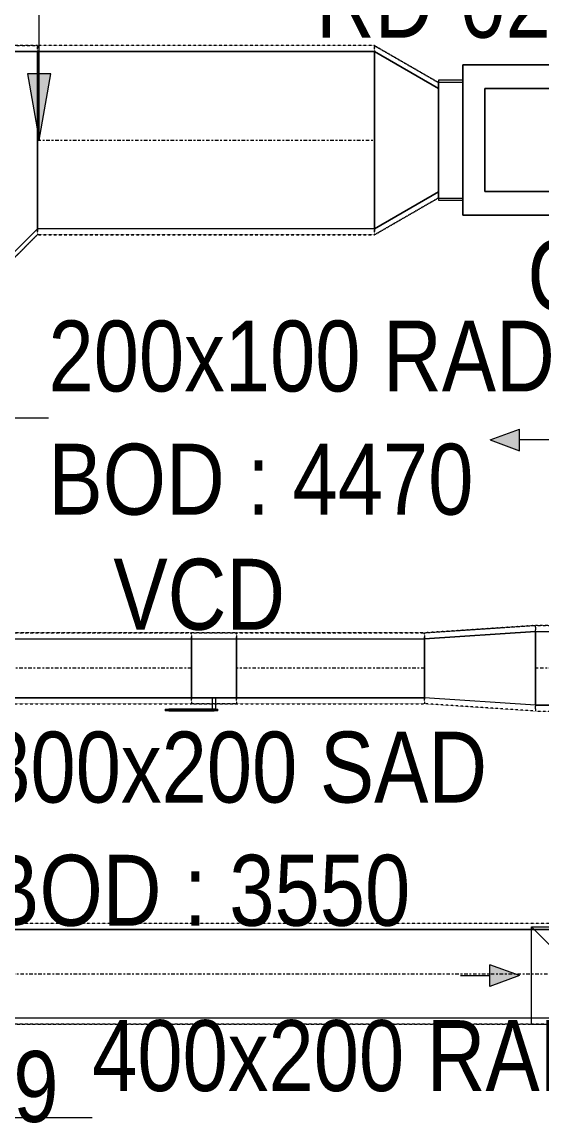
# Model space of a CAD drawing. Header units: inches. Extents: x -83664 to 20107, y -47222 to 19398.
# Drawn here: x -14582 to -12824, y -36336 to -32612 of the extents above; entities that cross this region are included whole.
import ezdxf

# ---------------------------------------------------------------- set-up
doc = ezdxf.new("R2010")
doc.units = ezdxf.units.IN
doc.header["$MEASUREMENT"] = 0
doc.linetypes.add('Center', pattern=[29.999999, 12, -6, 6, -6])
doc.linetypes.add('Hidden 0_50', pattern=[1.0584, 0.5292, -0.5292])
for name, color, linetype, lineweight in [('A-DETL-GENF', 7, 'Continuous', 9), ('G-ANNO-TEXT', 7, 'Continuous', 9), ('M-EQPM', 7, 'Continuous', 18), ('M-HVAC-CDFF', 7, 'Continuous', 9), ('M-HVAC-DUCT-CNTR', 7, 'Center', 9), ('M-HVAC-DUCT-IDEN', 7, 'Continuous', 18)]:
    doc.layers.add(name, color=color, linetype=linetype, lineweight=lineweight)
doc.layers.add('M-HVAC-DUCT', color=7, linetype='Continuous', lineweight=9, true_color=0xffe97f)
doc.styles.add('Arial Narrow_21', font='ARIALN.TTF', dxfattribs={"height": 240})

# ---------------------------------------------------------------- blocks, each defined once
blk = doc.blocks.new('GCE-AT-Return Air Rectangular Diffuser - 230x230-V39-FIRST FLOOR AC CONDITIONING LAYOUT - PART A')
at = {"layer": 'A-DETL-GENF', "true_color": 0x808080}
for points in [[(0, 205), (36.4, 305), (-36.4, 305)], [(-305, -36.4), (-205, 0), (-305, 36.4)], [(305, -36.4), (305, 36.4), (205, 0)], [(36.4, -305), (0, -205), (-36.4, -305)]]:
    blk.add_hatch(color=8, dxfattribs=at).paths.add_polyline_path(points)
at = {"layer": 'A-DETL-GENF', "color": 8, "true_color": 0x808080}
for p, q in [((0, 405), (0, 305)), ((0, 205), (-36.4, 305)), ((-36.4, 305), (36.4, 305)), ((0, 205), (36.4, 305)), ((-205, 0), (-305, 36.4)), ((-305, -36.4), (-305, 36.4)), ((205, 0), (305, 36.4)), ((305, 36.4), (305, -36.4)), ((405, 0), (305, 0)), ((-405, 0), (-305, 0)), ((-205, 0), (-305, -36.4)), ((205, 0), (305, -36.4)), ((0, -205), (-36.4, -305)), ((0, -205), (36.4, -305)), ((-36.4, -305), (36.4, -305)), ((0, -405), (0, -305))]:
    blk.add_line(p, q, dxfattribs=at)
at = {"layer": 'A-DETL-GENF'}
for p, q in [((-165, 165), (165, 165)), ((-165, -165), (-165, 165)), ((-165, 165), (165, -165)), ((165, 165), (165, -165)), ((165, -165), (-165, -165))]:
    blk.add_line(p, q, dxfattribs=at)
blk = doc.blocks.new('GCE-AT-Supply Air Rectangular Diffuser - 225x225-V55-FIRST FLOOR AC CONDITIONING LAYOUT - PART A')
at = {"layer": 'A-DETL-GENF', "true_color": 0xff7f00}
for points in [[(36.4, 312.5), (0, 412.5), (-36.4, 312.5)], [(-312.5, 36.4), (-412.5, 0), (-312.5, -36.4)], [(412.5, 0), (312.5, 36.4), (312.5, -36.4), (338.5, -26.9)], [(36.4, -312.5), (-36.4, -312.5), (0, -412.5)]]:
    blk.add_hatch(color=30, dxfattribs=at).paths.add_polyline_path(points)
at = {"layer": 'A-DETL-GENF', "color": 30, "true_color": 0xff7f00}
for p, q in [((0, 412.5), (-36.4, 312.5)), ((0, 412.5), (36.4, 312.5)), ((-36.4, 312.5), (36.4, 312.5)), ((0, 212.5), (0, 312.5)), ((-162.5, -162.5), (162.5, 162.5)), ((-162.5, 162.5), (162.5, -162.5)), ((-162.5, -162.5), (-162.5, 162.5)), ((-162.5, 162.5), (162.5, 162.5)), ((162.5, 162.5), (162.5, -162.5)), ((-412.5, 0), (-312.5, 36.4)), ((-312.5, -36.4), (-312.5, 36.4)), ((212.5, 0), (312.5, 0)), ((312.5, 36.4), (312.5, -36.4)), ((412.5, 0), (312.5, 36.4)), ((-412.5, 0), (-312.5, -36.4)), ((-212.5, 0), (-312.5, 0)), ((412.5, 0), (312.5, -36.4)), ((162.5, -162.5), (-162.5, -162.5)), ((0, -212.5), (0, -312.5)), ((36.4, -312.5), (-36.4, -312.5)), ((0, -412.5), (-36.4, -312.5)), ((0, -412.5), (36.4, -312.5))]:
    blk.add_line(p, q, dxfattribs=at)
blk = doc.blocks.new('GCE-AT-Return Air Rectangular Diffuser - 230x230-V40-FIRST FLOOR AC CONDITIONING LAYOUT - PART A')
at = {"layer": 'A-DETL-GENF', "true_color": 0xff00ff}
for points in [[(0, 205), (36.4, 305), (-36.4, 305)], [(-305, -36.4), (-205, 0), (-305, 36.4)], [(305, -36.4), (305, 36.4), (205, 0)], [(36.4, -305), (0, -205), (-36.4, -305)]]:
    blk.add_hatch(color=6, dxfattribs=at).paths.add_polyline_path(points)
at = {"layer": 'A-DETL-GENF', "color": 6, "true_color": 0xff00ff}
for p, q in [((0, 405), (0, 305)), ((0, 205), (-36.4, 305)), ((-36.4, 305), (36.4, 305)), ((0, 205), (36.4, 305)), ((-165, 165), (165, 165)), ((-165, -165), (-165, 165)), ((-165, 165), (165, -165)), ((165, 165), (165, -165)), ((-205, 0), (-305, 36.4)), ((-305, -36.4), (-305, 36.4)), ((205, 0), (305, 36.4)), ((305, 36.4), (305, -36.4)), ((405, 0), (305, 0)), ((-405, 0), (-305, 0)), ((-205, 0), (-305, -36.4)), ((205, 0), (305, -36.4)), ((165, -165), (-165, -165)), ((0, -205), (-36.4, -305)), ((0, -205), (36.4, -305)), ((-36.4, -305), (36.4, -305)), ((0, -405), (0, -305))]:
    blk.add_line(p, q, dxfattribs=at)
blk = doc.blocks.new('CAV - CAV-36-9301341-FIRST FLOOR AC CONDITIONING LAYOUT - PART A')
at = {"layer": 'M-EQPM', "color": 30, "true_color": 0xff7f00}
for p, q in [((500, 254), (-500, 254)), ((-500, 254), (-500, -254)), ((-500, -254), (-500, 254)), ((-500, 254), (500, 254)), ((500, -254), (500, 254)), ((500, 254), (500, -254)), ((-500, 203), (-581.8, 203)), ((-581.8, 203), (-581.8, -203)), ((-581.8, 203), (-581.8, -203)), ((-500, 196.3), (-581.8, 196.3)), ((-581.8, -194.7), (-581.8, 196.3)), ((-581.8, -194.7), (-581.8, 196.3)), ((-500, -203), (-500, 203)), ((-500, -203), (-500, 203)), ((-500, 196.3), (-500, -194.7)), ((-500, 196.3), (-500, -194.7)), ((581.8, 203), (500, 203)), ((500, 203), (500, -203)), ((500, 203), (500, -203)), ((581.8, 196.3), (500, 196.3)), ((500, -194.7), (500, 196.3)), ((500, -194.7), (500, 196.3)), ((581.8, -203), (581.8, 203)), ((581.8, -203), (581.8, 203)), ((581.8, 196.3), (581.8, -194.7)), ((581.8, 196.3), (581.8, -194.7)), ((-425, -174.3), (-425, 173.8)), ((-425, 173.8), (425, 173.8)), ((425, 173.8), (-425, 173.8)), ((-425, 173.8), (-425, -174.3)), ((425, 173.8), (425, -174.3)), ((425, -174.3), (425, 173.8)), ((425, -174.3), (-425, -174.3)), ((-425, -174.3), (425, -174.3)), ((-581.8, -194.7), (-500, -194.7)), ((-581.8, -203), (-500, -203)), ((500, -194.7), (581.8, -194.7)), ((500, -203), (581.8, -203)), ((-500, -254), (500, -254)), ((500, -254), (-500, -254)), ((-183.8, -254), (-403.8, -254)), ((-403.8, -254), (-183.8, -254)), ((-403.8, -254), (-403.8, -308.7)), ((-403.8, -254), (-403.8, -308.7)), ((-183.8, -308.7), (-183.8, -254)), ((-183.8, -254), (-183.8, -308.7)), ((-183.8, -308.7), (-403.8, -308.7)), ((-403.8, -308.7), (-183.8, -308.7))]:
    blk.add_line(p, q, dxfattribs=at)
blk = doc.blocks.new('M_Rec Tap - Beveled - Standard-8296205-FIRST FLOOR AC CONDITIONING LAYOUT - PART A')
at = {"layer": 'M-HVAC-DUCT', "color": 30, "true_color": 0xff7f00}
for p, q in [((0, 400), (-6.096, 400)), ((-6.096, -300), (-6.096, 400)), ((-6.096, 400), (-6.096, -300)), ((-6.096, 400), (0, 400)), ((100, 300), (0, 400)), ((100, 300), (0, 400)), ((100, 300), (100, -300)), ((100, -300), (100, 300)), ((-6.096, -300), (100, -300)), ((100, -300), (-6.096, -300))]:
    blk.add_line(p, q, dxfattribs=at)
blk = doc.blocks.new('M_Rec to Rnd Transition - Angle - 60 Degree-7726644-FIRST FLOOR AC CONDITIONING LAYOUT - PART A')
at = {"layer": 'M-HVAC-DUCT', "color": 30, "true_color": 0xff7f00}
for p, q in [((0, 300), (216.5, 175)), ((216.5, 175), (0, 300)), ((0, 300), (0, -300)), ((0, -300), (0, 300)), ((216.5, 0), (216.5, 175)), ((216.5, 0), (216.5, 175)), ((216.5, -175), (216.5, 0)), ((216.5, -175), (216.5, 0)), ((0, -300), (216.5, -175)), ((216.5, -175), (0, -300))]:
    blk.add_line(p, q, dxfattribs=at)
blk = doc.blocks.new('TEMW-ME-DMP-Volume Control Damper - Standard-V112-FIRST FLOOR AC CONDITIONING LAYOUT - PART A')
at = {"layer": 'M-HVAC-DUCT', "color": 6, "true_color": 0xff00ff}
for p, q in [((-165.1, 138.1), (-165.1, 144.4)), ((-152.4, 144.4), (-165.1, 144.4)), ((-165.1, 138.1), (-152.4, 138.1)), ((0, 144.4), (-152.4, 144.4)), ((-152.4, 144.4), (0, 144.4)), ((0, 138.1), (-152.4, 138.1)), ((-152.4, 138.1), (0, 138.1)), ((-6.4, 100), (-6.4, 138.1)), ((6.3, 138.1), (-6.4, 138.1)), ((6.3, 138.1), (-6.4, 138.1)), ((12.7, 144.4), (0, 144.4)), ((0, 138.1), (12.7, 138.1)), ((6.3, 138.1), (6.3, 100)), ((12.7, 144.4), (12.7, 138.1)), ((-76.2, 100), (-76.2, -100)), ((-76.2, -100), (-76.2, 100)), ((76.2, 100), (-76.2, 100)), ((-76.2, 100), (76.2, 100)), ((-76.2, 100), (76.2, 100)), ((-6.4, 100), (6.3, 100)), ((-6.4, 100), (6.3, 100)), ((76.2, 100), (76.2, -100)), ((76.2, -100), (76.2, 100)), ((-76.2, -100), (76.2, -100)), ((-76.2, -100), (76.2, -100)), ((-76.2, -100), (76.2, -100))]:
    blk.add_line(p, q, dxfattribs=at)
blk = doc.blocks.new('M_Rectangular Transition - Length - Standard-9244156-FIRST FLOOR AC CONDITIONING LAYOUT - PART A')
at = {"layer": 'M-HVAC-DUCT', "color": 6, "true_color": 0xff00ff}
for p, q in [((0, 125), (0, -125)), ((0, 125), (375, 100)), ((0, 125), (375, 100)), ((0, -125), (0, 125)), ((375, -100), (375, 100)), ((375, 100), (375, -100)), ((0, -125), (375, -100)), ((375, -100), (0, -125))]:
    blk.add_line(p, q, dxfattribs=at)
blk = doc.blocks.new('TEMW-SMBZ-HO-BM-HVAC-00002_rvt-1-FIRST FLOOR AC CONDITIONING LAYOUT - PART A')
at = {"layer": 'M-HVAC-DUCT', "color": 30, "linetype": 'Hidden 0_50', "true_color": 0xff7f00}
for p, q in [((136800.9, 65680.5), (136927, 65680.5)), ((136927, 65680.5), (136800.9, 65680.5)), ((136927, 65040.5), (136927, 65680.5)), ((136927, 65680.5), (136927, 65040.5)), ((138066.4, 65680.5), (136927, 65680.5)), ((138066.4, 65680.5), (136927, 65680.5)), ((136927, 65680.5), (136927, 65040.5)), ((136927, 65040.5), (136927, 65680.5)), ((138066.4, 65040.5), (138066.4, 65680.5)), ((138066.4, 65680.5), (138066.4, 65040.5)), ((138066.4, 65680.5), (138282.9, 65555.5)), ((138282.9, 65555.5), (138066.4, 65680.5)), ((138066.4, 65040.5), (138066.4, 65680.5)), ((138066.4, 65680.5), (138066.4, 65040.5)), ((138282.9, 65360.5), (138282.9, 65555.5)), ((138282.9, 65360.5), (138282.9, 65555.5)), ((138282.9, 65165.5), (138282.9, 65360.5)), ((138282.9, 65165.5), (138282.9, 65360.5)), ((138066.4, 65040.5), (138282.9, 65165.5)), ((138282.9, 65165.5), (138066.4, 65040.5)), ((136927, 65040.5), (136827, 64940.5)), ((136827, 64940.5), (136927, 65040.5)), ((136927, 65040.5), (138066.4, 65040.5)), ((138066.4, 65040.5), (136927, 65040.5)), ((139940.2, 62710.2), (134799.5, 62710.2)), ((139940.2, 62710.2), (134799.5, 62710.2)), ((134799.5, 62370.2), (139940.2, 62370.2)), ((139940.2, 62370.2), (134799.5, 62370.2))]:
    blk.add_line(p, q, dxfattribs=at)
at = {"layer": 'M-HVAC-DUCT', "color": 30, "true_color": 0xff7f00}
for p, q in [((136927, 65660.5), (136927, 65060.5)), ((136927, 65060.5), (136927, 65660.5)), ((136927, 65660.5), (138066.4, 65660.5)), ((138066.4, 65660.5), (136927, 65660.5)), ((138066.4, 65660.5), (138066.4, 65060.5)), ((138066.4, 65060.5), (138066.4, 65660.5)), ((138066.4, 65060.5), (136927, 65060.5)), ((138066.4, 65060.5), (136927, 65060.5)), ((134799.5, 62690.2), (139940.2, 62690.2)), ((139940.2, 62690.2), (134799.5, 62690.2)), ((139940.2, 62390.2), (134799.5, 62390.2)), ((139940.2, 62390.2), (134799.5, 62390.2))]:
    blk.add_line(p, q, dxfattribs=at)
at = {"layer": 'M-HVAC-DUCT', "color": 6, "linetype": 'Hidden 0_50', "true_color": 0xff00ff}
for p, q in [((137447.9, 63694), (135478.5, 63694)), ((135478.5, 63694), (137447.9, 63694)), ((137600.3, 63694), (137447.9, 63694)), ((137447.9, 63694), (137447.9, 63454)), ((137447.9, 63454), (137447.9, 63694)), ((137447.9, 63694), (137600.3, 63694)), ((137447.9, 63694), (137447.9, 63454)), ((137447.9, 63454), (137447.9, 63694)), ((137600.3, 63454), (137600.3, 63694)), ((137600.3, 63694), (137600.3, 63454)), ((137600.3, 63694), (137600.3, 63454)), ((137600.3, 63454), (137600.3, 63694)), ((138235.7, 63694), (137600.3, 63694)), ((137600.3, 63694), (138235.7, 63694)), ((138610.7, 63719), (138235.7, 63694)), ((138235.7, 63694), (138610.7, 63719)), ((138235.7, 63694), (138235.7, 63454)), ((138235.7, 63454), (138235.7, 63694)), ((138235.7, 63694), (138235.7, 63454)), ((138235.7, 63454), (138235.7, 63694)), ((138610.7, 63719), (138610.7, 63429)), ((138610.7, 63429), (138610.7, 63719)), ((141338.1, 63719), (138610.7, 63719)), ((138610.7, 63719), (141338.1, 63719)), ((138610.7, 63429), (138610.7, 63719)), ((138610.7, 63719), (138610.7, 63429)), ((135478.5, 63454), (137447.9, 63454)), ((135478.5, 63454), (137447.9, 63454)), ((137447.9, 63454), (137600.3, 63454)), ((137600.3, 63454), (137447.9, 63454)), ((137600.3, 63454), (138235.7, 63454)), ((137600.3, 63454), (138235.7, 63454)), ((138610.7, 63429), (138235.7, 63454)), ((138610.7, 63429), (138235.7, 63454)), ((138610.7, 63429), (141338.1, 63429)), ((138610.7, 63429), (141338.1, 63429))]:
    blk.add_line(p, q, dxfattribs=at)
at = {"layer": 'M-HVAC-DUCT', "color": 6, "true_color": 0xff00ff}
for p, q in [((138610.7, 63449), (138610.7, 63699)), ((138610.7, 63699), (138610.7, 63449)), ((138610.7, 63699), (141338.1, 63699)), ((138610.7, 63699), (141338.1, 63699)), ((135478.5, 63674), (137447.9, 63674)), ((135478.5, 63674), (137447.9, 63674)), ((137447.9, 63474), (137447.9, 63674)), ((137447.9, 63674), (137447.9, 63474)), ((137600.3, 63474), (137600.3, 63674)), ((137600.3, 63674), (137600.3, 63474)), ((137600.3, 63674), (138235.7, 63674)), ((137600.3, 63674), (138235.7, 63674)), ((138235.7, 63474), (138235.7, 63674)), ((138235.7, 63674), (138235.7, 63474)), ((137447.9, 63474), (135478.5, 63474)), ((135478.5, 63474), (137447.9, 63474)), ((138235.7, 63474), (137600.3, 63474)), ((137600.3, 63474), (138235.7, 63474)), ((141338.1, 63449), (138610.7, 63449)), ((138610.7, 63449), (141338.1, 63449))]:
    blk.add_line(p, q, dxfattribs=at)
at = {"layer": 'M-HVAC-DUCT-CNTR', "color": 30, "true_color": 0xff7f00}
for p, q in [((136927, 65360.5), (138066.4, 65360.5)), ((134799.5, 62540.2), (139940.2, 62540.2))]:
    blk.add_line(p, q, dxfattribs=at)
at = {"layer": 'M-HVAC-DUCT-CNTR', "color": 6, "true_color": 0xff00ff}
for p, q in [((137447.9, 63574), (135478.5, 63574)), ((138235.7, 63574), (137600.3, 63574)), ((141338.1, 63574), (138610.7, 63574))]:
    blk.add_line(p, q, dxfattribs=at)
at = {"layer": 'M-EQPM', "color": 6, "linetype": 'Hidden 0_50', "lineweight": 9, "true_color": 0xff00ff, "rotation": 180}
blk.add_blockref('CAV - CAV-36-9301341-FIRST FLOOR AC CONDITIONING LAYOUT - PART A', (138864.7, 65361.3), dxfattribs=at)
at = {"layer": 'M-HVAC-CDFF', "color": 6, "linetype": 'Hidden 0_50', "lineweight": 9, "true_color": 0xff00ff}
for name, p in [('GCE-AT-Return Air Rectangular Diffuser - 230x230-V40-FIRST FLOOR AC CONDITIONING LAYOUT - PART A', (138760.4, 66137.8)), ('GCE-AT-Supply Air Rectangular Diffuser - 225x225-V55-FIRST FLOOR AC CONDITIONING LAYOUT - PART A', (138869.6, 64346.5)), ('GCE-AT-Return Air Rectangular Diffuser - 230x230-V39-FIRST FLOOR AC CONDITIONING LAYOUT - PART A', (138761.9, 62534.3))]:
    blk.add_blockref(name, p, dxfattribs=at)
at = {"layer": 'M-HVAC-DUCT', "color": 6, "linetype": 'Hidden 0_50', "lineweight": 9, "true_color": 0xff00ff, "extrusion": (0, 0, -1), "rotation": 180}
for name, p in [('M_Rec Tap - Beveled - Standard-8296205-FIRST FLOOR AC CONDITIONING LAYOUT - PART A', (-136827, 65360.5)), ('TEMW-ME-DMP-Volume Control Damper - Standard-V112-FIRST FLOOR AC CONDITIONING LAYOUT - PART A', (-137524.1, 63574))]:
    blk.add_blockref(name, p, dxfattribs=at)
at = {"layer": 'M-HVAC-DUCT', "color": 6, "linetype": 'Hidden 0_50', "lineweight": 9, "true_color": 0xff00ff}
blk.add_blockref('M_Rec to Rnd Transition - Angle - 60 Degree-7726644-FIRST FLOOR AC CONDITIONING LAYOUT - PART A', (138066.4, 65360.5), dxfattribs=at)
at = {"layer": 'M-HVAC-DUCT', "color": 6, "linetype": 'Hidden 0_50', "lineweight": 9, "true_color": 0xff00ff, "rotation": 180}
blk.add_blockref('M_Rectangular Transition - Length - Standard-9244156-FIRST FLOOR AC CONDITIONING LAYOUT - PART A', (138610.7, 63574), dxfattribs=at)
blk = doc.blocks.new('TEMW-SMBZ-HO-BM-HVAC-00002_rvt-2-FIRST FLOOR AC CONDITIONING LAYOUT - PART A')
at = {"layer": 'M-HVAC-DUCT', "color": 30, "linetype": 'Hidden 0_50', "true_color": 0xff7f00}
for p, q in [((136800.9, 65680.5), (136927, 65680.5)), ((136927, 65680.5), (136800.9, 65680.5)), ((136927, 65040.5), (136927, 65680.5)), ((136927, 65680.5), (136927, 65040.5)), ((138066.4, 65680.5), (136927, 65680.5)), ((138066.4, 65680.5), (136927, 65680.5)), ((136927, 65680.5), (136927, 65040.5)), ((136927, 65040.5), (136927, 65680.5)), ((138066.4, 65040.5), (138066.4, 65680.5)), ((138066.4, 65680.5), (138066.4, 65040.5)), ((138066.4, 65680.5), (138282.9, 65555.5)), ((138282.9, 65555.5), (138066.4, 65680.5)), ((138066.4, 65040.5), (138066.4, 65680.5)), ((138066.4, 65680.5), (138066.4, 65040.5)), ((138282.9, 65360.5), (138282.9, 65555.5)), ((138282.9, 65360.5), (138282.9, 65555.5)), ((138282.9, 65165.5), (138282.9, 65360.5)), ((138282.9, 65165.5), (138282.9, 65360.5)), ((138066.4, 65040.5), (138282.9, 65165.5)), ((138282.9, 65165.5), (138066.4, 65040.5)), ((136927, 65040.5), (136827, 64940.5)), ((136827, 64940.5), (136927, 65040.5)), ((136927, 65040.5), (138066.4, 65040.5)), ((138066.4, 65040.5), (136927, 65040.5)), ((139940.2, 62710.2), (134799.5, 62710.2)), ((139940.2, 62710.2), (134799.5, 62710.2)), ((134799.5, 62370.2), (139940.2, 62370.2)), ((139940.2, 62370.2), (134799.5, 62370.2))]:
    blk.add_line(p, q, dxfattribs=at)
at = {"layer": 'M-HVAC-DUCT', "color": 30, "true_color": 0xff7f00}
for p, q in [((136927, 65660.5), (136927, 65060.5)), ((136927, 65060.5), (136927, 65660.5)), ((136927, 65660.5), (138066.4, 65660.5)), ((138066.4, 65660.5), (136927, 65660.5)), ((138066.4, 65660.5), (138066.4, 65060.5)), ((138066.4, 65060.5), (138066.4, 65660.5)), ((138066.4, 65060.5), (136927, 65060.5)), ((138066.4, 65060.5), (136927, 65060.5)), ((134799.5, 62690.2), (139940.2, 62690.2)), ((139940.2, 62690.2), (134799.5, 62690.2)), ((139940.2, 62390.2), (134799.5, 62390.2)), ((139940.2, 62390.2), (134799.5, 62390.2))]:
    blk.add_line(p, q, dxfattribs=at)
at = {"layer": 'M-HVAC-DUCT', "color": 6, "linetype": 'Hidden 0_50', "true_color": 0xff00ff}
for p, q in [((137447.9, 63694), (135478.5, 63694)), ((135478.5, 63694), (137447.9, 63694)), ((137600.3, 63694), (137447.9, 63694)), ((137447.9, 63694), (137447.9, 63454)), ((137447.9, 63454), (137447.9, 63694)), ((137447.9, 63694), (137600.3, 63694)), ((137447.9, 63694), (137447.9, 63454)), ((137447.9, 63454), (137447.9, 63694)), ((137600.3, 63454), (137600.3, 63694)), ((137600.3, 63694), (137600.3, 63454)), ((137600.3, 63694), (137600.3, 63454)), ((137600.3, 63454), (137600.3, 63694)), ((138235.7, 63694), (137600.3, 63694)), ((137600.3, 63694), (138235.7, 63694)), ((138610.7, 63719), (138235.7, 63694)), ((138235.7, 63694), (138610.7, 63719)), ((138235.7, 63694), (138235.7, 63454)), ((138235.7, 63454), (138235.7, 63694)), ((138235.7, 63694), (138235.7, 63454)), ((138235.7, 63454), (138235.7, 63694)), ((138610.7, 63719), (138610.7, 63429)), ((138610.7, 63429), (138610.7, 63719)), ((141338.1, 63719), (138610.7, 63719)), ((138610.7, 63719), (141338.1, 63719)), ((138610.7, 63429), (138610.7, 63719)), ((138610.7, 63719), (138610.7, 63429)), ((135478.5, 63454), (137447.9, 63454)), ((135478.5, 63454), (137447.9, 63454)), ((137447.9, 63454), (137600.3, 63454)), ((137600.3, 63454), (137447.9, 63454)), ((137600.3, 63454), (138235.7, 63454)), ((137600.3, 63454), (138235.7, 63454)), ((138610.7, 63429), (138235.7, 63454)), ((138610.7, 63429), (138235.7, 63454)), ((138610.7, 63429), (141338.1, 63429)), ((138610.7, 63429), (141338.1, 63429))]:
    blk.add_line(p, q, dxfattribs=at)
at = {"layer": 'M-HVAC-DUCT', "color": 6, "true_color": 0xff00ff}
for p, q in [((138610.7, 63449), (138610.7, 63699)), ((138610.7, 63699), (138610.7, 63449)), ((138610.7, 63699), (141338.1, 63699)), ((138610.7, 63699), (141338.1, 63699)), ((135478.5, 63674), (137447.9, 63674)), ((135478.5, 63674), (137447.9, 63674)), ((137447.9, 63474), (137447.9, 63674)), ((137447.9, 63674), (137447.9, 63474)), ((137600.3, 63474), (137600.3, 63674)), ((137600.3, 63674), (137600.3, 63474)), ((137600.3, 63674), (138235.7, 63674)), ((137600.3, 63674), (138235.7, 63674)), ((138235.7, 63474), (138235.7, 63674)), ((138235.7, 63674), (138235.7, 63474)), ((137447.9, 63474), (135478.5, 63474)), ((135478.5, 63474), (137447.9, 63474)), ((138235.7, 63474), (137600.3, 63474)), ((137600.3, 63474), (138235.7, 63474)), ((141338.1, 63449), (138610.7, 63449)), ((138610.7, 63449), (141338.1, 63449))]:
    blk.add_line(p, q, dxfattribs=at)
at = {"layer": 'M-HVAC-DUCT-CNTR', "color": 30, "true_color": 0xff7f00}
for p, q in [((136927, 65360.5), (138066.4, 65360.5)), ((134799.5, 62540.2), (139940.2, 62540.2))]:
    blk.add_line(p, q, dxfattribs=at)
at = {"layer": 'M-HVAC-DUCT-CNTR', "color": 6, "true_color": 0xff00ff}
for p, q in [((137447.9, 63574), (135478.5, 63574)), ((138235.7, 63574), (137600.3, 63574)), ((141338.1, 63574), (138610.7, 63574))]:
    blk.add_line(p, q, dxfattribs=at)
at = {"layer": 'M-EQPM', "color": 6, "linetype": 'Hidden 0_50', "lineweight": 9, "true_color": 0xff00ff, "rotation": 180}
blk.add_blockref('CAV - CAV-36-9301341-FIRST FLOOR AC CONDITIONING LAYOUT - PART A', (138864.7, 65361.3), dxfattribs=at)
at = {"layer": 'M-HVAC-CDFF', "color": 6, "linetype": 'Hidden 0_50', "lineweight": 9, "true_color": 0xff00ff}
for name, p in [('GCE-AT-Return Air Rectangular Diffuser - 230x230-V40-FIRST FLOOR AC CONDITIONING LAYOUT - PART A', (138760.4, 66137.8)), ('GCE-AT-Supply Air Rectangular Diffuser - 225x225-V55-FIRST FLOOR AC CONDITIONING LAYOUT - PART A', (138869.6, 64346.5)), ('GCE-AT-Return Air Rectangular Diffuser - 230x230-V39-FIRST FLOOR AC CONDITIONING LAYOUT - PART A', (138761.9, 62534.3))]:
    blk.add_blockref(name, p, dxfattribs=at)
at = {"layer": 'M-HVAC-DUCT', "color": 6, "linetype": 'Hidden 0_50', "lineweight": 9, "true_color": 0xff00ff, "extrusion": (0, 0, -1), "rotation": 180}
for name, p in [('M_Rec Tap - Beveled - Standard-8296205-FIRST FLOOR AC CONDITIONING LAYOUT - PART A', (-136827, 65360.5)), ('TEMW-ME-DMP-Volume Control Damper - Standard-V112-FIRST FLOOR AC CONDITIONING LAYOUT - PART A', (-137524.1, 63574))]:
    blk.add_blockref(name, p, dxfattribs=at)
at = {"layer": 'M-HVAC-DUCT', "color": 6, "linetype": 'Hidden 0_50', "lineweight": 9, "true_color": 0xff00ff}
blk.add_blockref('M_Rec to Rnd Transition - Angle - 60 Degree-7726644-FIRST FLOOR AC CONDITIONING LAYOUT - PART A', (138066.4, 65360.5), dxfattribs=at)
at = {"layer": 'M-HVAC-DUCT', "color": 6, "linetype": 'Hidden 0_50', "lineweight": 9, "true_color": 0xff00ff, "rotation": 180}
blk.add_blockref('M_Rectangular Transition - Length - Standard-9244156-FIRST FLOOR AC CONDITIONING LAYOUT - PART A', (138610.7, 63574), dxfattribs=at)

msp = doc.modelspace()

# ---------------------------------------------------------------- hatches: boundary and pattern name
at = {"layer": 'M-HVAC-DUCT-IDEN', "lineweight": 9}
msp.add_hatch(color=256, dxfattribs=at).paths.add_polyline_path([(-14523.7, -33011.7), (-14484, -32786.7), (-14563.4, -32786.7)])

# ---------------------------------------------------------------- linework, layer by layer
for p, q in [((-14523.7, -33011.7), (-14523.7, -30944)), ((-14484, -32786.7), (-14563.4, -32786.7)), ((-14563.4, -32786.7), (-14523.7, -33011.7)), ((-14523.7, -33011.7), (-14484, -32786.7)), ((-14792, -33951.3), (-14492.3, -33951.3)), ((-14639.5, -36318.1), (-14344.7, -36318.1))]:
    msp.add_line(p, q, dxfattribs=at)

# ---------------------------------------------------------------- block references
at = {"lineweight": 5}
for name in ['TEMW-SMBZ-HO-BM-HVAC-00002_rvt-1-FIRST FLOOR AC CONDITIONING LAYOUT - PART A', 'TEMW-SMBZ-HO-BM-HVAC-00002_rvt-2-FIRST FLOOR AC CONDITIONING LAYOUT - PART A']:
    msp.add_blockref(name, (-151456.7, -98372.2), dxfattribs=at)

# ---------------------------------------------------------------- texts
at = {"layer": 'G-ANNO-TEXT', "char_height": 240, "attachment_point": 1, "style": 'Arial Narrow_21'}
for s, insert, width in [('RD-02', (-13588.3, -32424.7), 1010.126), ('CAV-36', (-12873.4, -33348.3), 1214.557), ('VCD', (-14272.7, -34427.6), 733.544), ('FD-49', (-15221.9, -36093), 974.05)]:
    msp.add_mtext(s, dxfattribs=dict(at, insert=insert, width=width))
at = {"layer": 'M-HVAC-DUCT-IDEN', "lineweight": 9, "char_height": 240, "attachment_point": 1, "style": 'Arial Narrow_21'}
for s, insert, width in [('200x100 RAD', (-14492.3, -33621.7), 2152.531), ('BOD : 4470', (-14492.3, -34038.4), 1803.797), ('300x200 SAD', (-14706, -35012.4), 2128.48), ('BOD : 3550', (-14706, -35429.1), 1803.797), ('400x200 RAD', (-14344.7, -35988.5), 2152.531)]:
    msp.add_mtext(s, dxfattribs=dict(at, insert=insert, width=width))

doc.saveas('drawing.dxf')
